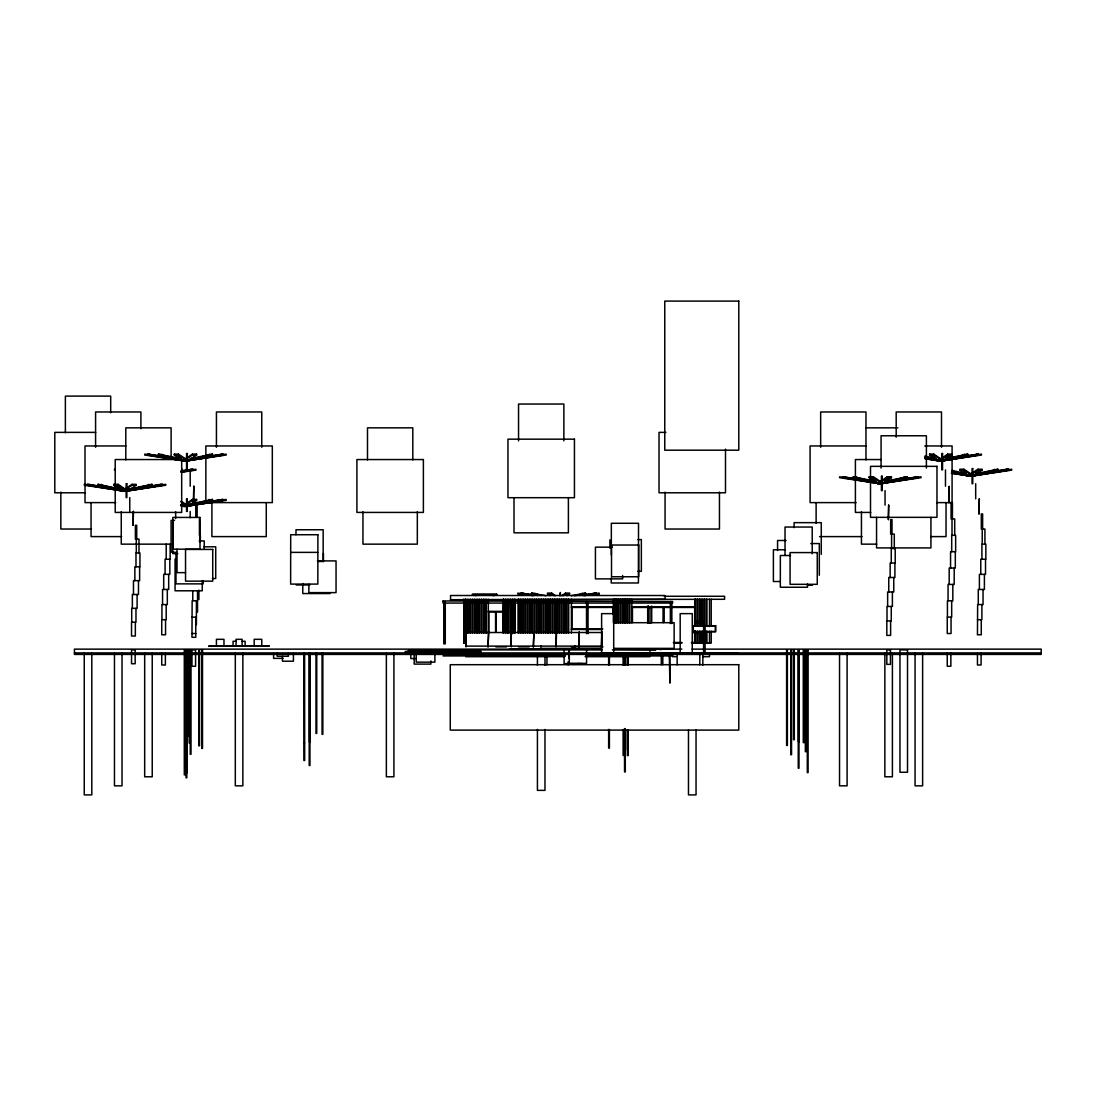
<?xml version="1.0" encoding="UTF-8"?>
<svg xmlns="http://www.w3.org/2000/svg" width="1096" height="1096" viewBox="0 0 1096 1096"><rect width="100%" height="100%" fill="white"/><g stroke="black" fill="none" stroke-linecap="round" stroke-linejoin="round"><path stroke-width="1.5" d="M124.232 489.515L132.013 484.336L136.137 484.336L136.164 485.24L127.095 491.282L122.971 491.282L113.888 485.24L113.929 484.336L118.053 484.336L125.821 489.515M127.095 491.282L127.068 490.378L127.095 491.282L118.012 485.24L118.053 484.336M122.971 491.282L122.999 490.378L122.971 491.282L132.041 485.24L136.164 485.24M184.662 459.306L192.444 454.128L196.568 454.128L196.595 455.018L187.512 461.074L183.388 461.074L174.319 455.018L174.346 454.128L178.47 454.128L186.251 459.306M187.512 461.074L187.484 460.169L187.512 461.074L178.443 455.018L178.47 454.128M183.388 461.074L183.416 460.169L183.388 461.074L192.471 455.018L196.595 455.018M180.799 504.653L183.388 506.379L183.416 505.489L183.388 506.379L187.512 506.379L196.595 500.338L196.568 499.447L192.444 499.447L184.662 504.626M181.032 502.064L187.512 506.379L187.539 505.489L181.059 501.173M550.014 595.717L547.452 593.1L551.576 593.1L555.466 595.69M554.138 595.717L551.576 593.1M879.526 481.966L887.294 476.787L891.418 476.787L891.445 477.678L882.376 483.72L878.252 483.72L869.183 477.678L869.21 476.787L873.334 476.787L881.115 481.966M891.445 477.678L887.322 477.678L878.252 483.72L878.225 482.829L882.403 482.829L882.376 483.72L873.307 477.678L873.334 476.787M878.252 483.72L878.28 482.829M939.943 459.306L947.725 454.128L951.849 454.128L951.876 455.018L942.793 461.074L938.669 461.074L929.6 455.018L929.627 454.128L933.751 454.128L941.533 459.306M942.834 460.169L942.793 461.074L933.724 455.018L933.751 454.128M938.669 461.074L938.71 460.169L938.669 461.074L947.752 455.018L951.876 455.018M970.152 474.417L977.933 469.239L982.057 469.239L982.085 470.129L973.015 476.171L968.891 476.171L959.808 470.129L959.836 469.239L963.959 469.239L971.741 474.417M982.085 470.129L977.961 470.129L968.891 476.171L968.919 475.28L973.043 475.28L973.015 476.171L963.932 470.129L963.959 469.239M97.955 485.24L126.684 491.282L152.111 485.24L152.029 484.336L123.382 491.282L97.955 485.24L98.037 484.336L125.177 490.008M101.257 485.24L101.339 484.336M123.464 490.378L123.382 491.282L123.3 490.378M126.766 490.378L126.684 491.282L126.602 490.378M190.074 458.662L212.46 454.128L212.542 455.018L183.799 461.074L158.372 455.018L158.454 454.128L180.826 458.662M161.756 454.128L161.674 455.018L158.372 455.018M183.881 460.169L183.799 461.074L183.717 460.169M187.197 460.169L187.101 461.074L158.454 454.128M183.881 505.489L183.799 506.379L180.621 505.626M187.197 505.489L187.101 506.379L180.744 504.872M537.835 595.512L531.478 593.991L531.56 593.1L546 595.745M541.15 595.512L534.793 593.991L534.875 593.1M884.938 481.322L907.31 476.787L907.392 477.678L878.663 483.72L853.236 477.678L853.318 476.787L875.69 481.322M856.62 476.787L856.538 477.678L853.236 477.678M878.745 482.829L878.663 483.72L878.581 482.829M882.047 482.829L881.965 483.72L853.318 476.787M939.162 460.169L939.08 461.074L924.777 457.662M969.385 475.28L969.289 476.171L951.808 472.02M972.686 475.28L972.604 476.171L951.945 471.266M139.028 487.912L160.742 484.336L162.578 484.336L162.701 485.24L124.108 491.282L87.365 485.24L87.488 484.336L116.053 488.734M87.365 485.24L89.201 485.24L89.324 484.336M124.232 490.378L124.108 491.282L123.999 490.378M126.067 490.378L125.944 491.282L89.201 485.24M192.773 458.799L222.995 454.128L223.118 455.018L184.539 461.074L147.796 455.018L147.905 454.128L178.141 458.799M147.796 455.018L149.631 455.018L149.741 454.128M184.662 460.169L184.539 461.074L184.416 460.169M186.484 460.169L186.375 461.074L149.631 455.018M184.662 505.489L184.539 506.379L181.196 505.831M186.484 505.489L186.375 506.379L181.361 505.557M525.916 594.827L520.901 593.991L521.025 593.1L534.547 595.018M520.901 593.991L522.737 593.991L522.861 593.1M890.966 480.911L917.859 476.787L917.982 477.678L879.403 483.72L842.646 477.678L842.769 476.787L874.677 481.733M842.646 477.678L844.482 477.678L844.605 476.787M879.513 482.829L879.403 483.72L879.28 482.829M881.348 482.829L881.239 483.72L844.482 477.678M939.943 460.169L939.82 461.074L924.791 458.594M941.779 460.169L941.656 461.074L924.956 458.32M970.152 475.28L970.029 476.171L951.657 473.157M971.988 475.28L971.864 476.171L951.821 472.883M114.464 470.129L114.587 469.239M125.163 490.378L125.026 491.282L84.241 485.24L84.378 484.336L107.216 487.72M185.58 460.169L185.457 461.074L144.672 455.018L144.795 454.128L164.373 457.032M185.58 505.489L185.457 506.379L182.196 505.9M880.444 482.829L880.321 483.72L839.536 477.678L839.659 476.787L860.867 479.925M971.083 475.28L970.946 476.171L951.369 473.267M193.965 455.854L196.568 454.128M183.388 506.379L192.471 500.338L196.595 500.338M192.677 502.037L196.568 499.447M561.659 595.69L565.55 593.1L569.673 593.1L567.111 595.717M562.988 595.717L565.577 593.991L569.701 593.991M884.938 481.103L891.418 476.787M945.369 458.443L951.849 454.128M975.577 473.554L978.166 471.828M193.376 458.662L212.46 454.128M212.542 455.018L187.101 461.074L187.019 460.169M126.478 489.624L152.029 484.336M145.672 485.857L129.78 489.624L133.054 489.172M188.485 504.352L212.46 499.447L212.542 500.338L187.101 506.379L187.019 505.489M212.46 499.447L183.799 506.379L183.717 505.489M945.355 458.662L967.741 454.128L967.823 455.018L942.396 461.074L924.914 456.909M948.67 458.662L967.741 454.128M967.823 455.018L939.08 461.074L938.998 460.169M886.65 481.692L907.31 476.787M907.392 477.678L881.965 483.72L881.883 482.829M975.563 473.76L997.949 469.239L998.031 470.129L972.604 476.171L972.522 475.28M982.057 473.006L997.949 469.239M998.031 470.129L969.289 476.171L969.207 475.28M571.126 595.745L585.565 593.1L585.648 593.991L579.291 595.512M574.441 595.745L585.565 593.1M575.989 595.512L585.648 593.991M192.937 459.073L196.28 458.525M211.309 456.046L222.995 454.128M223.118 455.018L186.375 461.074L186.251 460.169M180.936 470.883L192.786 469.239L192.91 470.129L181.21 472.047M182.772 470.883L192.786 469.239M181.046 471.773L192.91 470.129M127.328 489.83L135.685 488.46M129.164 489.83L132.506 489.282M149.207 486.542L162.578 484.336M162.701 485.24L125.944 491.282L125.835 490.378M186.087 505.215L189.43 504.667M192.773 504.119L222.995 499.447L223.118 500.338L186.375 506.379L186.251 505.489M207.966 501.913L222.995 499.447M223.118 500.338L184.539 506.379L184.416 505.489M948.054 458.799L978.276 454.128L978.399 455.018L941.656 461.074L941.533 460.169M948.218 459.073L951.561 458.525M959.904 457.155L963.247 456.594M966.59 456.046L978.276 454.128M978.399 455.018L939.82 461.074L939.697 460.169M884.294 482.007L887.623 481.459M899.487 479.801L917.859 476.787M917.982 477.678L881.239 483.72L881.115 482.829M978.262 473.897L983.276 473.075M986.619 472.527L1006.662 469.239L1008.498 469.239L1008.608 470.129L971.864 476.171L971.741 475.28M991.784 471.979L1008.498 469.239M1008.608 470.129L970.029 476.171L969.905 475.28M582.579 595.018L596.114 593.1L596.224 593.991L589.552 595.101M582.743 595.292L596.114 593.1M584.374 595.649L596.224 593.991M200.006 457.991L226.105 454.128L226.242 455.018L185.457 461.074L185.32 460.169M182.84 471.17L195.896 469.239L196.033 470.129L181.347 472.308M144.48 487.487L165.688 484.336L165.811 485.24L125.026 491.282L124.903 490.378M201.637 503.064L204.897 502.585M208.158 502.105L226.105 499.447L226.242 500.338L185.457 506.379L185.32 505.489M943.862 459.69L940.601 460.169L940.738 461.074L981.523 455.018L981.386 454.128L955.287 457.991M899.761 479.925L920.969 476.787L921.106 477.678L880.321 483.72L880.184 482.829M992.031 472.129L1011.594 469.239L1011.731 470.129L970.946 476.171L970.809 475.28M582.908 595.512L586.168 595.032M589.429 594.553L599.211 593.1L599.348 593.991L592.826 594.964M865.977 427.837L897.871 427.837M95.708 432.372L54.8 432.372L54.8 492.789L85.474 492.789M665.847 432.372L659.025 432.372L659.025 492.789L725.497 492.789L725.497 449.155M125.917 445.962L85.008 445.962L85.008 502.612L115.683 502.612M866.32 445.962L810.081 445.962L810.081 502.612L856.099 502.612M924.805 445.962L952.082 445.962L952.082 502.612M174.319 455.018L178.443 455.018M929.6 455.018L933.724 455.018M176.579 459.553L115.217 459.553L115.217 512.421L181.689 512.421L181.689 459.553M880.965 459.553L855.401 459.553L855.401 512.421L870.745 512.421M959.808 470.129L963.932 470.129M869.183 477.678L873.307 477.678M113.888 485.24L118.012 485.24M152.111 485.24L148.809 485.24L148.727 484.336M212.542 500.338L209.226 500.338L209.144 499.447M205.856 502.612L272.315 502.612L272.315 445.962L205.856 445.962L205.856 500.94M936.738 502.612L952.424 502.612L952.424 518.97M174.483 520.381L171.086 520.381L171.086 552.11L174.483 552.11M91.434 529.039L60.842 529.039L60.842 492.118M121.642 536.602L91.05 536.602L91.05 503.27M819.52 536.602L862.004 536.602M930.737 536.602L946.04 536.602L946.04 503.27M637.954 539.602L641.352 539.602L641.352 571.317L637.954 571.317M786.079 540.492L777.571 540.492L777.571 550.507M199.13 540.931L204.226 540.931L204.226 549.274M810.821 543.561L819.315 543.561L819.315 575.277M172.25 544.15L121.259 544.15L121.259 511.75M876.732 544.15L861.442 544.15L861.442 511.75M203.829 546.808L215.72 546.808L215.72 578.524L212.323 578.524M612.431 547.151L595.429 547.151L595.429 578.88L622.624 578.88L622.624 575.537M785.284 549.781L773.392 549.781L773.392 581.51L780.188 581.51M290.632 552.37L317.826 552.37M177.799 553.59L172.702 553.59L172.702 521.86M790.531 555.521L780.338 555.521L780.338 587.25L807.533 587.25L807.533 583.908M317.361 560.905L336.047 560.905L336.047 592.621L308.867 592.621L308.867 584.278M318.073 561.481L323.169 561.481L323.169 529.752L295.975 529.752L295.975 534.766M185.525 572.646L177.031 572.646L177.031 549.274M296.235 584.963L309.826 584.963M807.3 585.182L812.396 585.182M329.965 593.553L302.77 593.553L302.77 583.538M531.478 593.991L534.793 593.991M547.425 593.991L551.548 593.991M472.472 594.607L496.639 594.607M664.217 596.265L724.579 596.265L724.579 599.279L450.264 599.731L665.368 599.279M197.527 600.8L192.143 600.8L191.964 637.297L195.759 637.297L195.759 617.158M571.413 606.841L613.705 606.841M631.83 606.841L695.275 606.841M571.413 607.444L613.705 607.444M631.83 607.444L695.275 607.444M488.337 611.363L503.434 611.363M488.337 611.979L503.434 611.979M613.705 613.637L601.622 613.637L601.622 652.915M191.964 617.158L196.403 617.158M977.454 619.678L981.893 619.678L981.893 604.567M694.563 621.185L703.139 621.185M613.705 622.692L674.136 622.692L674.136 648.38L613.705 648.38M694.563 622.692L703.139 622.692M571.413 628.885L602.827 628.885M571.413 629.501L601.868 629.501M510.695 631.762L511.298 646.873L510.544 599.279M556.604 631.762L556.001 646.873L556.768 599.279M465.978 632.515L488.035 632.515M488.638 632.515L510.695 632.515M511.298 632.515L533.341 632.515M533.958 632.515L556.001 632.515M556.604 632.515L578.661 632.515M579.263 632.515L601.32 632.515M694.179 632.515L699.056 632.515L699.056 633.269L694.179 633.269M191.964 633.529L195.759 633.529M236.065 641.283L233.051 641.283L233.051 645.804M242.106 641.283L245.134 641.283L245.134 645.804M673.382 642.489L681.918 642.489M691.398 642.489L695.275 642.489M466.252 643.092L463.786 643.092L463.786 599.279M673.574 643.092L681.918 643.092M691.946 643.092L711.222 643.092L711.222 631.2M465.978 646.106L488.035 646.106M488.638 646.106L510.695 646.106M511.298 646.106L533.341 646.106M533.958 646.106L556.001 646.106M556.604 646.106L578.661 646.106M579.263 646.106L601.32 646.106M495.885 646.873L506.462 646.873M518.545 646.873L529.121 646.873M571.413 646.873L602.978 646.873M601.457 649.133L74.432 649.133L74.432 654.422L1041.2 654.422L1041.2 649.133L692.138 649.133M656.203 649.133L681.876 649.133M509.476 649.284L601.951 649.284M613.678 649.284L656.011 649.736L612.417 649.887M659.929 649.586L661.135 649.586M185.923 649.887L186.799 649.887L186.799 777.804L186.032 777.804L186.032 649.887L185.923 773.379L186.676 773.379L186.676 649.887M602.184 649.887L465.677 649.887L465.677 652.915M601.622 652.764L737.581 652.915M74.432 652.915L1041.2 652.915M443.017 655.929L565.468 655.929M585.88 655.929L672.615 655.929M465.677 656.682L564.645 656.682M585.127 656.682L649.969 656.682M675.972 656.682L672.615 656.682L672.615 653.285M702.783 656.682L709.482 656.682L709.482 653.285M283.111 658.367L273.589 658.367L273.589 653.271M415.48 658.559L410.836 658.559L410.836 649.887L434.893 649.887L434.893 662.148L416.22 662.148L416.22 649.887M577.524 663.601L582.565 663.601M578.565 663.683L564.098 663.601L564.098 649.887M189.046 736.17L188.293 736.17L188.293 649.887L189.951 649.887L189.951 743.102L189.197 743.102L189.197 649.887M303.852 742.883L304.606 742.883M624.446 743.992L625.2 743.992M937.601 459.69L940.875 460.169L940.738 461.074L926.052 458.895M954.767 472.856L958.027 473.349M961.288 473.828L964.562 474.308M872.293 481.624L875.553 482.103M167.647 457.512L170.908 457.991M110.477 488.213L113.737 488.693M527.697 594.553L517.915 593.1L517.778 593.991L525.929 595.21M530.957 595.032L534.231 595.512M926.737 457.703L933.422 458.799M951.945 471.979L965.302 474.171M842.769 476.787L856.127 478.979M871.169 481.459L874.512 482.007M147.905 454.128L164.619 456.881M119.382 489.282L122.725 489.83M87.488 484.336L107.531 487.638M110.874 488.186L114.217 488.734M521.025 593.1L534.382 595.292M522.737 593.991L532.752 595.649M924.997 456.018L936.121 458.662M952.027 470.362L966.33 473.76M98.037 484.336L115.518 488.487M531.56 593.1L537.917 594.607M963.727 471.828L966.33 473.554M929.627 454.128L934.82 457.58M869.21 476.787L875.69 481.103M174.346 454.128L180.826 458.443M113.929 484.336L121.697 489.515M1006.662 469.239L1006.772 470.129M976.44 454.128L976.563 455.018M916.023 476.787L916.146 477.678M594.279 593.1L594.388 593.991M221.159 454.128L221.282 455.018M221.159 499.447L221.282 500.338M190.951 469.239L191.074 470.129M160.742 484.336L160.865 485.24M994.647 469.239L994.73 470.129M964.425 454.128L964.507 455.018M904.008 476.787L904.09 477.678M582.264 593.1L582.346 593.991M209.144 454.128L209.226 455.018M182.237 469.239L182.32 470.129M977.933 469.239L977.961 470.129M972.974 475.28L973.015 476.171M968.864 475.28L968.891 476.171M947.725 454.128L947.752 455.018M942.766 460.169L942.793 461.074M887.294 476.787L887.322 477.678M882.349 482.829L882.376 483.72M565.55 593.1L565.577 593.991M192.444 454.128L192.471 455.018M192.444 499.447L192.471 500.338M187.484 505.489L187.512 506.379M132.013 484.336L132.041 485.24M985.523 559.248L985.523 574.359L979.399 574.359L979.399 589.47M984.92 544.15L984.92 529.039L981.304 529.039L981.304 513.942L982.633 513.942L982.633 529.039M984.4 574.359L984.4 589.47L978.276 589.47L978.276 604.567M983.03 589.47L983.03 604.567L977.632 604.567L977.454 634.776L981.263 634.776L981.263 619.678M982.222 529.039L982.222 544.15M981.906 559.248L981.906 544.15L985.852 544.15L985.852 559.248L980.769 559.248L980.769 574.359M981.084 653.243L981.084 664.998L977.454 664.998L977.454 653.243M975.687 483.72L975.687 498.831M955.315 551.699L955.315 568.071L949.191 568.071L949.191 584.428M954.712 535.341L954.712 518.97L951.081 518.97L951.081 502.612M954.191 568.071L954.191 584.428L948.054 584.428L948.054 600.8M952.821 584.428L952.821 600.8L947.423 600.8L947.423 617.158M952.013 518.97L952.013 535.341M951.698 551.699L951.698 535.341L955.644 535.341L955.644 551.699L950.561 551.699L950.561 568.071M951.684 600.8L951.684 617.158L947.245 617.158L947.245 633.529L951.054 633.529L951.054 617.158M950.862 653.161L950.862 666.258L947.245 666.258L947.245 653.161M949.109 502.612L949.109 486.24L948.793 502.612M945.478 469.883L945.478 486.24M941.505 447.223L941.505 411.973L896.186 411.973L896.186 437.153M930.929 517.339L930.929 547.918L876.553 547.918L876.553 517.339M926.394 468.047L926.394 435.77L881.074 435.77L881.074 468.047M922.627 653.285L922.627 785.832L915.064 785.832L915.064 653.285M894.898 563.029L894.898 577.51L888.76 577.51L888.76 591.977M894.295 548.548L894.295 534.081L890.664 534.081L890.664 519.6L892.007 519.6L892.007 534.081M893.761 577.51L893.761 591.977L887.637 591.977L887.637 606.458M892.391 591.977L892.391 606.458L887.007 606.458L887.007 620.939M892.404 653.271L892.404 776.776L884.856 776.776L884.856 653.271M891.596 534.081L891.596 548.548M891.267 563.029L891.267 548.548L895.213 548.548L895.213 563.029L890.144 563.029L890.144 577.51M891.267 606.458L891.267 620.939L886.815 620.939L886.815 635.406L890.623 635.406L890.623 620.939M885.047 490.652L885.047 505.119M865.977 459.978L865.977 411.973L820.657 411.973L820.657 447.223M847.098 653.285L847.098 785.832L839.536 785.832L839.536 653.285M821.274 554.37L821.274 522.655L794.093 522.655L794.093 527.655M816.123 503.27L816.123 523.272M812.218 553.74L812.218 527.039L785.024 527.039L785.024 555.412M798.998 649.887L798.998 768.214L798.244 768.214L798.244 649.887L799.176 649.887L799.176 741.787L798.422 741.787L798.422 649.887M719.456 492.118L719.456 529.039L665.067 529.039L665.067 492.118M711.222 599.279L711.222 626.241M709.482 599.279L709.482 626.57M709.482 631.296L709.482 643.092M706.906 599.279L706.906 626.241M706.906 631.296L706.906 643.092M706.303 599.279L706.303 626.241M706.303 631.296L706.303 643.092M705.098 625.72L705.098 652.915M704.646 599.279L704.646 626.241M704.646 631.296L704.646 643.092M704.043 599.279L704.043 626.241M704.043 631.296L704.043 643.092M703.591 625.72L703.591 652.915M702.837 653.285L702.837 665.176M702.385 599.279L702.385 626.241M702.385 631.296L702.385 643.092M701.783 599.279L701.783 626.241M701.783 631.296L701.783 643.092M700.111 599.279L700.111 626.241M700.111 631.296L700.111 643.092M699.81 653.216L699.81 664.847M699.508 599.279L699.508 626.241M699.508 631.296L699.508 643.092M697.851 599.279L697.851 626.241M697.851 631.296L697.851 643.092M697.248 599.279L697.248 626.241M697.248 631.296L697.248 643.092M696.042 730.073L696.042 794.901L688.48 794.901L688.48 730.073M695.576 599.279L695.576 626.241M695.576 631.296L695.576 643.092M695.275 599.279L695.275 625.802M695.275 630.803L695.275 643.092M694.974 599.279L694.974 626.241M694.974 631.296L694.974 643.092M694.672 607.444L694.672 625.802M694.672 630.803L694.672 642.489M692.261 652.915L692.261 613.637L680.178 613.637L680.178 652.915M677.15 653.216L677.15 664.847M671.862 601.553L671.862 623.542M670.355 601.553L670.355 623.542M669.903 654.874L669.903 683.123L669.3 654.874M665.067 599.279L665.067 595.512L450.566 595.512L450.566 599.279M663.861 607.444L663.861 622.46M663.56 607.444L663.56 622.46M663.258 607.444L663.258 622.46M662.806 654.833L662.806 664.724M661.299 654.833L661.299 664.724M651.695 606.02L651.695 622.87M649.969 606.554L649.969 623.227M649.969 649.887L649.969 652.915M648.229 606.02L648.229 622.87M648.079 606.02L648.079 622.87M647.695 606.554L647.695 623.227M632.447 607.444L632.447 622.46M631.83 599.279L631.83 622.87M629.871 599.279L629.871 622.87M629.268 599.279L629.268 622.87M628.131 656.71L628.131 665.245M628.131 730.059L628.131 755.637L627.378 755.637L627.378 730.059M627.611 599.279L627.611 622.87M627.378 656.71L627.378 665.245M627.008 599.279L627.008 622.87M625.337 599.279L625.337 622.87M625.487 656.682L625.487 665.19M625.487 729.799L625.487 750.198L624.734 750.198L624.734 729.799M625.309 656.668L625.2 665.286M625.2 728.593L625.309 771.954L624.556 771.954L624.446 728.593M624.734 599.279L624.734 622.87M624.734 656.682L624.734 665.19M624.556 656.668L624.446 665.286M623.871 656.696L623.871 665.204M623.871 729.868L623.871 755.391L623.117 755.391L623.117 729.868M623.076 599.279L623.076 622.87M623.117 656.696L623.117 665.204M622.473 599.279L622.473 622.87M620.816 599.279L620.816 622.87M620.199 599.279L620.199 622.87M618.541 599.279L618.541 622.87M617.939 599.279L617.939 622.87M616.281 599.279L616.281 622.87M615.678 599.279L615.678 622.87M614.007 599.279L614.007 622.87M613.705 599.279L613.705 652.915M613.404 599.279L613.404 622.87M613.102 607.444L613.102 614.034M611.335 555.014L611.335 523.285L638.53 523.285L638.42 582.976L611.226 582.976L611.226 577.962M609.897 539.862L609.897 548.206M609.403 656.655L609.403 665.121M609.403 729.47L609.403 748.088L608.65 748.088L608.65 729.47M608.65 656.655L608.65 665.121M601.923 646.873L601.923 631.762L601.32 646.873M588.031 601.553L588.031 633.694M586.524 601.553L586.524 633.694M586.566 649.887L586.566 663.368L569.317 663.368L569.317 649.887M579.263 646.873L579.263 631.762L578.661 646.873M574.742 645.736L574.742 648.38L540.903 648.38L540.903 645.736M572.016 607.444L572.016 628.885M571.413 599.279L571.413 632.981M568.879 649.887L568.879 658.723M568.701 599.279L568.701 632.981M568.399 497.694L568.399 532.82L514.01 532.82L514.01 497.694M568.084 599.279L568.084 632.981M568.084 661.765L568.084 664.93M566.427 599.279L566.427 632.981M565.824 599.279L565.824 632.981M564.166 599.279L564.166 632.981M563.865 440.839L563.865 404.04L518.545 404.04L518.545 440.839M563.563 599.279L563.563 632.981M561.892 599.279L561.892 632.981M561.289 599.279L561.289 632.981M560.371 595.676L560.371 592.484L559.686 595.676M559.631 599.279L559.631 632.981M559.029 599.279L559.029 632.981M557.371 599.279L557.371 632.981M555.097 599.279L555.097 632.981M554.494 599.279L554.494 632.981M552.836 599.279L552.836 632.981M552.233 599.279L552.233 632.981M550.562 599.279L550.562 632.981M549.959 599.279L549.959 632.981M548.301 599.279L548.301 632.981M547.699 599.279L547.699 632.981M546.945 655.449L546.945 664.93M546.041 599.279L546.041 632.981M545.438 599.279L545.438 632.981M544.972 656.655L544.972 665.121M544.972 729.443L544.972 790.367L537.424 790.367L537.424 729.443M543.767 599.279L543.767 632.981M543.164 599.279L543.164 632.981M541.506 599.279L541.506 632.981M540.903 599.279L540.903 632.981M539.232 599.279L539.232 632.981M538.629 599.279L538.629 632.981M537.424 656.655L537.424 665.121M536.971 599.279L536.971 632.981M536.369 599.279L536.369 632.981M534.711 599.279L534.711 632.981M534.108 599.279L534.108 632.981M532.437 599.279L532.437 632.981M531.834 599.279L531.834 632.981M530.176 599.279L530.176 632.981M529.574 599.279L529.574 632.981M527.916 599.279L527.916 632.981M527.299 599.279L527.299 632.981M525.642 599.279L525.642 632.981M525.039 599.279L525.039 632.981M523.381 599.279L523.381 632.981M522.778 599.279L522.778 632.981M521.107 599.279L521.107 632.981M520.504 599.279L520.504 632.981M518.846 599.279L518.846 632.981M518.545 599.279L518.545 632.981M518.244 599.279L518.244 632.981M515.065 599.279L515.065 632.981M514.462 599.279L514.462 632.981M512.805 599.279L512.805 632.981M512.503 601.553L512.503 633.694M512.202 599.279L512.202 602.649M510.996 601.553L510.996 633.694M509.928 599.279L509.928 632.981M508.27 599.279L508.27 632.981M507.667 599.279L507.667 632.981M506.01 599.279L506.01 632.981M505.407 599.279L505.407 632.981M503.735 599.279L503.735 632.981M503.434 599.279L503.434 632.981M503.133 599.279L503.133 632.981M502.831 611.979L502.831 632.31M496.187 611.979L496.187 632.31M495.885 611.979L495.885 632.31M495.584 611.979L495.584 632.31M494.378 595.512L492.858 595.512M488.939 611.979L488.939 632.31M488.337 599.279L488.337 632.981M486.364 599.279L486.364 632.981M485.761 599.279L485.761 632.981M484.103 599.279L484.103 632.981M483.5 599.279L483.5 632.981M481.843 599.279L481.843 632.981M481.226 599.279L481.226 632.981M479.569 599.279L479.569 632.981M478.966 599.279L478.966 632.981M477.76 651.394L477.76 650.64L408.274 650.64L408.274 651.394M477.308 599.279L477.308 632.981M476.705 599.279L476.705 632.981M476.253 595.512L474.732 595.512M475.034 599.279L475.034 632.981M474.431 599.279L474.431 632.981M473.225 650.791L412.808 650.791M472.773 599.279L472.773 632.981M472.171 599.279L472.171 632.981M470.513 599.279L470.513 632.981M469.91 599.279L469.91 632.981M468.239 599.279L468.239 632.981M467.636 599.279L467.636 632.981M465.978 599.279L465.978 646.873L465.375 599.279M465.677 599.279L465.677 643.092M463.937 599.279L463.937 643.092M445.277 601.553L445.277 643.845L443.77 643.845L443.77 601.553M443.318 601.553L442.716 600.951L672.615 601.553L672.615 603.06L443.017 603.06L443.017 601.553M430.865 660.943L430.865 664.108L414.192 664.108L414.192 649.887M417.329 511.75L417.329 544.15L362.954 544.15L362.954 511.75M412.808 459.978L412.808 427.837L367.489 427.837L367.489 459.978M393.916 653.271L393.916 776.776L386.367 776.776L386.367 653.271M323.43 553.247L323.43 561.59M322.841 653.271L322.841 734.347L322.073 734.347L322.073 653.271M316.744 653.298L316.744 733.402L315.991 733.402L315.991 653.298M310.209 653.298L310.209 742.006L309.456 742.006L309.456 653.298M309.949 653.285L309.949 765.488L309.195 765.488L309.195 653.285M304.606 653.271L304.674 760.528L303.921 760.528L303.852 653.271M293.413 653.12L293.413 661.203L282.439 661.203L282.439 656.353M288.412 653.079L288.412 656.257L277.206 656.257L277.206 653.079M266.273 503.27L266.273 536.602L211.898 536.602L211.898 503.27M261.752 447.223L261.752 411.973L216.433 411.973L216.433 447.223M261.752 645.804L261.752 639.311L254.19 639.311L254.19 645.804M242.86 653.285L242.86 785.832L235.311 785.832L235.311 653.285M242.106 645.804L242.106 639.311L236.065 639.311L236.065 645.804M223.981 645.804L223.981 639.311L216.433 639.311L216.433 645.804M203.171 580.524L203.171 583.867L175.976 583.867L175.976 552.137M202.267 580.77L202.267 590.799L175.072 590.799L175.072 559.07M200.349 535.341L200.349 541.876M199.897 521.86L199.897 541.904M199.431 518.97L199.431 535.341M198.91 590.1L198.91 599.539M197.527 590.977L197.527 612.13M197.143 517.339L197.143 502.612L195.8 502.612L195.8 517.339M196.403 600.8L196.403 624.706M192.773 590.977L192.773 600.8M190.197 469.883L190.197 486.24M190.197 511.421L190.197 517.709M175.648 511.75L175.648 518.572M171.113 456.594L171.113 427.837L125.793 427.837L125.793 459.978M170.14 544.15L170.14 559.248L165.071 559.248L165.071 574.359M169.825 559.248L169.825 574.359L163.701 574.359L163.701 589.47M168.688 574.359L168.688 589.47L162.564 589.47L162.564 604.567M167.318 589.47L167.318 604.567L161.934 604.567L161.934 619.678M166.195 544.15L166.195 559.248M166.195 604.567L166.195 619.678L161.742 619.678L161.742 634.776L165.551 634.776L165.551 619.678M165.373 653.243L165.373 664.998L161.742 664.998L161.742 653.243M152.234 653.271L152.234 776.776L144.672 776.776L144.672 653.271M140.905 428.755L140.905 411.973L95.585 411.973L95.585 447.223M139.617 566.81L139.617 580.647L133.479 580.647L133.479 594.498M139 552.959L139 539.109L135.383 539.109L135.383 525.272L136.712 525.272L136.712 539.109M138.48 580.647L138.48 594.498L132.356 594.498L132.356 608.349M137.11 594.498L137.11 608.349L131.712 608.349L131.712 622.199M136.301 539.109L136.301 552.959M135.986 566.81L135.986 552.959L139.932 552.959L139.932 566.81L134.863 566.81L134.863 580.647M135.972 608.349L135.972 622.199L131.534 622.199L131.534 636.036L135.342 636.036L135.342 622.199M129.766 497.57L129.766 511.421M122.026 653.285L122.026 785.832L114.464 785.832L114.464 653.285M110.696 412.781L110.696 396.108L65.376 396.108L65.376 432.783M91.804 653.298L91.804 794.901L84.255 794.901L84.255 653.298M942.478 460.169L942.396 461.074L942.313 460.169M738.786 301.099L664.765 301.099L664.765 450.196L738.786 450.196L738.786 301.099M574.441 439.167L507.969 439.167L507.969 497.694L574.441 497.694L574.441 439.167M187.265 453.511L186.567 453.511L186.567 469.883L187.265 469.883L187.265 453.511M942.546 453.511L941.861 453.511L941.861 469.883L942.546 469.883L942.546 453.511M423.385 459.553L356.912 459.553L356.912 512.421L423.385 512.421L423.385 459.553M936.97 466.348L870.512 466.348L870.512 517.339L936.97 517.339L936.97 466.348M972.755 468.622L972.07 468.622L972.07 483.72L972.755 483.72L972.755 468.622M882.129 476.171L881.431 476.171L881.431 490.652L882.129 490.652L882.129 476.171M126.848 483.72L126.15 483.72L126.15 497.57L126.848 497.57L126.848 483.72M193.814 486.24L193.513 502.612L193.814 486.24M187.265 498.831L186.567 498.831L186.567 511.421L187.265 511.421L187.265 498.831M979.317 498.831L979.016 513.942L979.317 498.831M888.678 505.119L888.377 519.6L888.678 505.119M133.397 511.421L133.096 525.272L133.397 511.421M200.006 517.435L172.826 517.435L172.826 549.165L200.006 549.165L200.006 517.435M317.895 534.725L290.7 534.725L290.632 584.086L317.826 584.086L317.895 534.725M638.708 545.041L611.513 545.041L611.513 576.756L638.708 576.756L638.708 545.041M212.734 549.439L185.539 549.439L185.539 581.154L212.734 581.154L212.734 549.439M817.26 552.59L790.065 552.59L790.065 584.319L817.26 584.319L817.26 552.59M496.639 594.142L472.472 594.142L472.472 595.06L496.639 595.06L496.639 594.142M715.674 625.72L693.015 625.72L693.015 631.762L715.674 631.762L715.674 625.72M715.373 626.022L693.316 626.022L693.316 631.46L715.373 631.46L715.373 626.022M488.638 631.762L488.035 646.873L488.638 631.762M533.958 631.762L533.341 646.873L533.958 631.762M269.301 645.804L208.884 646.106L269.301 645.804M135.164 649.887L131.534 649.887L131.534 663.738L135.164 663.738L135.164 649.887M185.06 649.887L184.306 649.887L184.306 774.858L185.06 774.858L185.06 649.887M191.005 649.887L190.252 649.887L190.252 754.308L191.005 754.308L191.005 649.887M195.581 649.887L191.964 649.887L191.964 666.258L195.581 666.258L195.581 649.887M199.513 649.887L198.76 649.887L198.76 745.814L199.513 745.814L199.513 649.887M202.5 649.887L201.746 649.887L201.746 748.431L202.5 748.431L202.5 649.887M787.366 649.887L786.613 649.887L786.613 745.458L787.366 745.458L787.366 649.887M791.545 649.887L790.791 649.887L790.791 754.747L791.545 754.747L791.545 649.887M794.312 649.887L793.559 649.887L793.559 739.718L794.312 739.718L794.312 649.887M804.039 649.887L803.286 649.887L803.286 742.65L804.039 742.65L804.039 649.887M806.094 649.887L805.341 649.887L805.341 751.692L806.094 751.692L806.094 649.887M808.053 649.887L807.3 649.887L807.3 772.598L808.053 772.598L808.053 649.887M890.445 649.887L886.815 649.887L886.815 664.368L890.445 664.368L890.445 649.887M907.515 649.887L899.967 649.887L899.967 772.242L907.515 772.242L907.515 649.887M480.774 651.394L405.246 651.394L405.246 652.613L480.774 652.613L480.774 651.394M738.786 664.697L450.264 664.697L450.264 730.1L738.786 730.1L738.786 664.697"/></g></svg>
